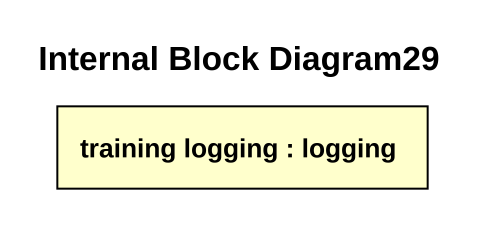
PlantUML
@startuml
title Internal Block Diagram29
rectangle "training logging : logging" as training_logging #FFFFCC
@enduml
